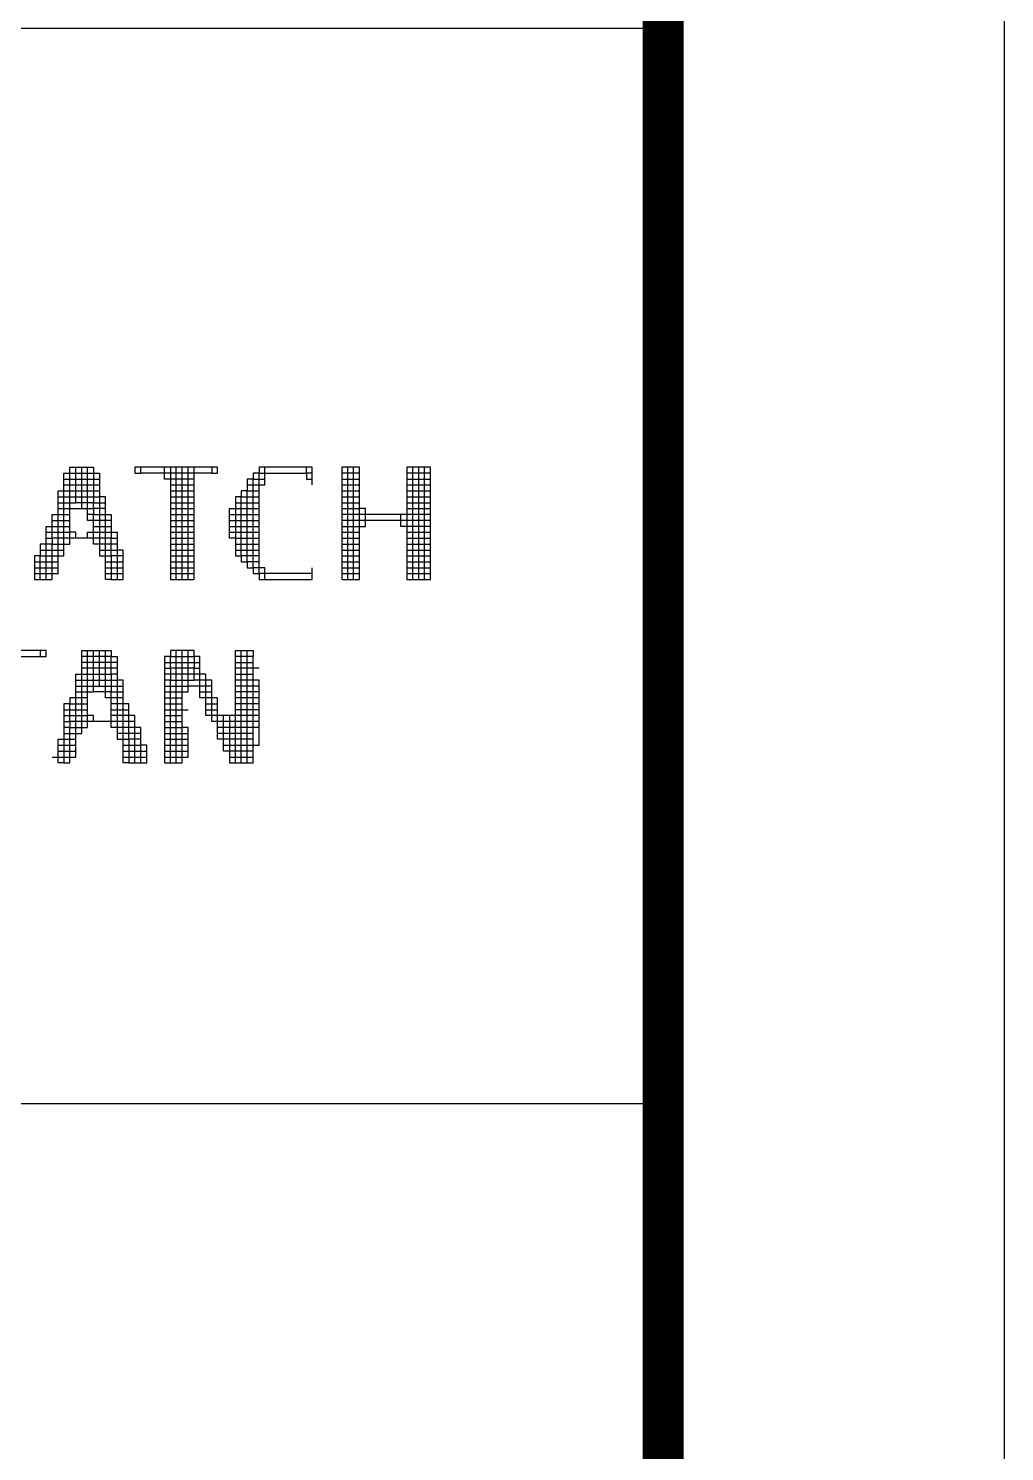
# Model space of a CAD drawing. Header units: millimetres. Extents: x 0 to 420, y 0 to 297.
# Drawn here: x 405.7 to 420, y 62.74 to 83.59 of the extents above; entities that cross this region are included whole.
import ezdxf
from ezdxf.enums import TextEntityAlignment as Align

# ---------------------------------------------------------------- set-up
doc = ezdxf.new("R2010")
doc.units = ezdxf.units.MM
doc.layers.add('GPDRAW', color=1, linetype='Continuous')
doc.layers.add('TEXT', color=255, linetype='Continuous')
doc.styles.add('ECL', font='SIMFANG_2312.TTF', dxfattribs={"width": 0.7, "height": 3})

# ---------------------------------------------------------------- blocks, each defined once
blk = doc.blocks.new('*U68')
at = {"color": 157, "linetype": 'Continuous'}
for points in [[(59.582, 4.573), (59.433, 4.573), (59.433, 4.722), (59.285, 4.722), (59.136, 4.722), (58.988, 4.722), (58.839, 4.722), (58.542, 4.722), (58.394, 4.722), (58.245, 4.722), (58.097, 4.722), (57.948, 4.722), (57.948, 4.573), (57.8, 4.573), (57.651, 4.573), (57.651, 4.425), (57.651, 4.276), (57.503, 4.276), (57.503, 4.128), (57.503, 3.979), (57.503, 3.831), (57.503, 3.682), (57.651, 3.682), (57.8, 3.682), (57.948, 3.682), (57.948, 3.831), (58.097, 3.831), (58.097, 3.979), (58.097, 4.128), (58.097, 4.276), (58.097, 4.425), (58.097, 4.573), (58.097, 4.722), (58.097, 4.87), (58.097, 5.019), (58.097, 5.167), (58.097, 5.316), (58.097, 5.464), (58.097, 5.613), (58.097, 5.761), (58.097, 5.91), (58.245, 5.91), (58.245, 6.058), (58.245, 6.207), (58.245, 6.355), (58.394, 6.355), (58.394, 6.504), (58.988, 6.504), (58.988, 6.355), (59.136, 6.355), (59.136, 6.207), (59.136, 6.058), (59.136, 5.91), (59.136, 5.761), (59.136, 5.613), (59.136, 5.464), (59.136, 5.316), (59.136, 5.167), (59.136, 5.019), (59.136, 4.87), (59.136, 4.722), (59.136, 4.573), (59.136, 4.425), (59.136, 4.276), (59.285, 4.276), (59.433, 4.276), (59.433, 4.128), (59.433, 3.979), (59.433, 3.831), (59.433, 3.682), (59.582, 3.682), (59.73, 3.682), (59.73, 3.831), (59.73, 3.979), (59.73, 4.128), (59.73, 4.276), (59.73, 4.425), (59.582, 4.425)], [(66.858, 6.207), (67.007, 6.207), (67.155, 6.207), (67.304, 6.207), (67.452, 6.207)], [(66.858, 5.91), (67.007, 5.91), (67.155, 5.91), (67.304, 5.91), (67.452, 5.91)], [(67.452, 5.019), (67.304, 5.019), (67.155, 5.019), (67.007, 5.019), (66.858, 5.019), (66.71, 5.019), (66.71, 5.167), (66.561, 5.167), (66.413, 5.167), (66.264, 5.167), (66.116, 5.167), (65.967, 5.167), (65.819, 5.167), (65.819, 5.316), (65.67, 5.316), (65.522, 5.316), (65.373, 5.316), (65.225, 5.316)], [(66.858, 4.87), (67.007, 4.87), (67.155, 4.87), (67.304, 4.87), (67.452, 4.87)], [(66.858, 4.722), (67.007, 4.722), (67.155, 4.722), (67.304, 4.722), (67.452, 4.722)], [(66.858, 4.573), (67.007, 4.573), (67.155, 4.573), (67.304, 4.573), (67.452, 4.573)], [(66.858, 4.425), (67.007, 4.425), (67.155, 4.425), (67.304, 4.425), (67.452, 4.425)], [(66.858, 4.128), (67.007, 4.128), (67.155, 4.128), (67.304, 4.128), (67.452, 4.128)], [(60.918, 3.831), (61.067, 3.831), (61.215, 3.831), (61.364, 3.831), (61.512, 3.831)], [(60.77, -0.773), (60.918, -0.773), (61.067, -0.773), (61.215, -0.773), (61.215, -0.624), (61.215, -0.476), (61.215, -0.327), (61.215, -0.179), (61.215, -0.03), (61.215, 0.118), (61.215, 0.267), (61.215, 0.415), (61.215, 0.564), (61.215, 0.712), (61.215, 0.861), (61.215, 1.009), (61.215, 1.158), (61.215, 1.306), (61.215, 1.455), (61.215, 1.603), (61.215, 1.752), (61.215, 1.9)], [(62.552, 1.603), (62.7, 1.603), (62.849, 1.603), (62.997, 1.603)], [(61.958, 1.009), (61.809, 1.009), (61.661, 1.009), (61.661, 1.158), (61.512, 1.158), (61.512, 1.306), (61.364, 1.306), (61.215, 1.306), (61.067, 1.306), (60.918, 1.306), (60.918, 1.158), (60.77, 1.158)], [(62.255, -0.476), (62.403, -0.476), (62.552, -0.476), (62.7, -0.476), (62.849, -0.476), (62.997, -0.476), (62.997, -0.327), (62.849, -0.327), (62.7, -0.327), (62.552, -0.327), (62.403, -0.327), (62.255, -0.327), (62.106, -0.327), (62.106, -0.179), (62.106, -0.03), (62.106, 0.118), (62.106, 0.267), (61.958, 0.267), (61.958, 0.415), (61.958, 0.564), (61.958, 0.712), (61.958, 0.861), (61.958, 1.009), (61.958, 1.158), (61.809, 1.158)], [(60.027, 0.118), (59.879, 0.118), (59.879, 0.267), (59.73, 0.267), (59.582, 0.267), (59.433, 0.267)], [(62.997, -0.624), (62.849, -0.624), (62.7, -0.624), (62.552, -0.624), (62.403, -0.624), (62.255, -0.624), (62.255, -0.476), (62.255, -0.327), (62.255, -0.179), (62.255, -0.03), (62.255, 0.118), (62.255, 0.267)], [(60.176, -0.327), (60.027, -0.327), (60.027, -0.179), (59.879, -0.179), (59.73, -0.179), (59.582, -0.179)], [(62.997, -0.179), (62.997, -0.03), (62.849, -0.03), (62.7, -0.03), (62.552, -0.03), (62.403, -0.03), (62.255, -0.03), (62.106, -0.03)], [(62.997, -0.327), (62.997, -0.179), (62.849, -0.179), (62.7, -0.179), (62.552, -0.179), (62.403, -0.179), (62.255, -0.179), (62.106, -0.179)]]:
    blk.add_lwpolyline(points, dxfattribs=at)
at = {"color": 167, "linetype": 'Continuous'}
for points in [[(57.651, 3.682), (57.651, 3.831), (57.8, 3.831), (57.948, 3.831), (57.948, 3.979), (57.948, 4.128), (57.948, 4.276), (57.948, 4.425), (57.948, 4.573), (58.097, 4.573), (58.245, 4.573), (58.394, 4.573), (58.394, 4.722), (58.394, 4.87), (58.394, 5.019), (58.394, 5.167), (58.394, 5.316), (58.394, 5.464), (58.394, 5.613), (58.542, 5.613), (58.542, 5.761), (58.542, 5.91), (58.542, 6.058), (58.542, 6.207), (58.542, 6.355), (58.542, 6.504)], [(58.245, 6.207), (58.394, 6.207), (58.394, 6.355), (58.542, 6.355), (58.691, 6.355), (58.839, 6.355), (58.988, 6.355), (58.988, 6.207), (59.136, 6.207)], [(66.858, 6.058), (67.007, 6.058), (67.155, 6.058), (67.304, 6.058), (67.452, 6.058)], [(59.285, 5.464), (59.136, 5.464), (58.988, 5.464), (58.988, 5.613), (58.839, 5.613), (58.691, 5.613), (58.542, 5.613)], [(57.948, 5.167), (58.097, 5.167), (58.245, 5.167), (58.394, 5.167)], [(58.245, 4.573), (58.245, 4.722), (58.245, 4.87), (58.245, 5.019), (58.245, 5.167), (58.245, 5.316), (58.394, 5.316)], [(58.988, 5.019), (59.136, 5.019), (59.285, 5.019), (59.433, 5.019)], [(67.452, 5.167), (67.304, 5.167), (67.155, 5.167), (67.007, 5.167), (66.858, 5.167), (66.71, 5.167), (66.71, 5.316)], [(57.8, 4.722), (57.948, 4.722), (57.948, 4.87), (58.097, 4.87), (58.245, 4.87), (58.394, 4.87)], [(62.552, 4.722), (62.7, 4.722), (62.849, 4.722), (62.997, 4.722)], [(59.285, 4.128), (59.433, 4.128), (59.582, 4.128), (59.73, 4.128)], [(66.858, 4.276), (67.007, 4.276), (67.155, 4.276), (67.304, 4.276), (67.452, 4.276)], [(66.858, 3.979), (67.007, 3.979), (67.155, 3.979), (67.304, 3.979), (67.452, 3.979)], [(60.027, -0.921), (60.027, -0.773), (60.027, -0.624), (60.027, -0.476), (60.027, -0.327), (59.879, -0.327), (59.879, -0.179), (59.879, -0.03), (59.73, -0.03), (59.582, -0.03), (59.433, -0.03), (59.433, 0.118), (59.433, 0.267), (59.433, 0.415), (59.433, 0.564), (59.433, 0.712), (59.285, 0.712), (59.285, 0.861), (59.285, 1.009), (59.285, 1.158), (59.285, 1.306), (59.285, 1.455), (59.285, 1.603), (59.285, 1.752), (59.285, 1.9)], [(62.403, 0.267), (62.403, 0.118), (62.403, -0.03), (62.403, -0.179), (62.403, -0.327), (62.403, -0.476), (62.403, -0.624), (62.403, -0.773), (62.403, -0.921), (62.552, -0.921), (62.7, -0.921), (62.849, -0.921), (62.849, -0.773), (62.849, -0.624), (62.849, -0.476), (62.849, -0.327), (62.849, -0.179), (62.849, -0.03), (62.849, 0.118), (62.849, 0.267), (62.849, 0.415), (62.849, 0.564), (62.849, 0.712), (62.849, 0.861), (62.849, 1.009), (62.849, 1.158), (62.849, 1.306), (62.849, 1.455), (62.849, 1.603), (62.849, 1.752), (62.849, 1.9)], [(59.582, 1.603), (59.433, 1.603), (59.433, 1.752), (59.285, 1.752), (59.136, 1.752), (58.988, 1.752), (58.839, 1.752), (58.691, 1.752)], [(62.552, 1.306), (62.7, 1.306), (62.849, 1.306), (62.997, 1.306)], [(58.542, 0.861), (58.691, 0.861), (58.691, 1.009), (58.839, 1.009), (58.988, 1.009), (59.136, 1.009), (59.285, 1.009), (59.433, 1.009), (59.433, 0.861), (59.582, 0.861), (59.73, 0.861)], [(59.433, 0.415), (59.582, 0.415), (59.73, 0.415), (59.879, 0.415)], [(60.176, -0.179), (60.027, -0.179), (60.027, -0.03), (59.879, -0.03), (59.879, 0.118), (59.73, 0.118), (59.582, 0.118), (59.433, 0.118), (58.988, 0.118), (58.839, 0.118), (58.691, 0.118), (58.542, 0.118), (58.394, 0.118), (58.394, -0.03), (58.245, -0.03)], [(58.097, -0.476), (58.245, -0.476), (58.394, -0.476), (58.542, -0.476)], [(58.097, -0.624), (58.245, -0.624), (58.394, -0.624), (58.542, -0.624)], [(59.73, -0.624), (59.879, -0.624), (60.027, -0.624), (60.176, -0.624), (60.324, -0.624)], [(62.403, -0.773), (62.552, -0.773), (62.7, -0.773), (62.849, -0.773), (62.997, -0.773)]]:
    blk.add_lwpolyline(points, dxfattribs=at)
at = {"color": 177, "linetype": 'Continuous'}
for points in [[(58.691, 5.464), (58.691, 5.613), (58.691, 5.761), (58.691, 5.91), (58.691, 6.058), (58.691, 6.207), (58.691, 6.355), (58.691, 6.504)], [(61.958, 6.355), (61.809, 6.355), (61.661, 6.355), (61.512, 6.355), (61.364, 6.355), (61.215, 6.355), (61.067, 6.355), (60.918, 6.355), (60.77, 6.355), (60.77, 6.504)], [(58.245, 6.058), (58.394, 6.058), (58.394, 6.207), (58.542, 6.207), (58.691, 6.207), (58.839, 6.207), (58.988, 6.207), (58.988, 6.058), (59.136, 6.058)], [(65.225, 6.207), (65.373, 6.207), (65.522, 6.207), (65.67, 6.207)], [(58.097, 5.761), (58.245, 5.761), (58.245, 5.91), (58.394, 5.91), (58.394, 6.058), (58.542, 6.058), (58.691, 6.058), (58.839, 6.058), (58.988, 6.058), (58.988, 5.91), (59.136, 5.91)], [(58.097, 5.613), (58.245, 5.613), (58.245, 5.761), (58.394, 5.761), (58.394, 5.91), (58.542, 5.91), (58.691, 5.91), (58.839, 5.91), (58.988, 5.91), (58.988, 5.761), (59.136, 5.761)], [(58.097, 5.464), (58.245, 5.464), (58.245, 5.613), (58.394, 5.613), (58.394, 5.761), (58.542, 5.761), (58.691, 5.761), (58.839, 5.761), (58.988, 5.761), (58.988, 5.613), (59.136, 5.613), (59.285, 5.613)], [(64.482, 3.831), (63.294, 3.831), (63.294, 3.979), (63.146, 3.979), (62.997, 3.979), (62.997, 4.128), (62.849, 4.128), (62.849, 4.276), (62.849, 4.425), (62.849, 4.573), (62.849, 4.722), (62.849, 4.87), (62.849, 5.019), (62.849, 5.167), (62.849, 5.316), (62.849, 5.464), (62.849, 5.613), (62.849, 5.761), (62.997, 5.761), (62.997, 5.91), (63.146, 5.91)], [(65.225, 6.058), (65.373, 6.058), (65.522, 6.058), (65.67, 6.058)], [(65.225, 5.91), (65.373, 5.91), (65.522, 5.91), (65.67, 5.91)], [(65.225, 5.761), (65.373, 5.761), (65.522, 5.761), (65.67, 5.761)], [(57.503, 3.831), (57.651, 3.831), (57.651, 3.979), (57.8, 3.979), (57.948, 3.979), (58.097, 3.979)], [(59.285, 3.979), (59.433, 3.979), (59.582, 3.979), (59.73, 3.979)], [(65.225, 4.276), (65.373, 4.276), (65.522, 4.276), (65.67, 4.276)], [(59.285, 3.831), (59.433, 3.831), (59.582, 3.831), (59.73, 3.831)], [(66.858, 3.831), (67.007, 3.831), (67.155, 3.831), (67.304, 3.831), (67.452, 3.831)], [(58.245, -0.921), (58.097, -0.921), (58.097, -0.773), (58.245, -0.773), (58.394, -0.773), (58.394, -0.624), (58.394, -0.476), (58.394, -0.327), (58.394, -0.179), (58.394, -0.03), (58.542, -0.03), (58.691, -0.03), (58.691, 0.118), (58.691, 0.267), (58.691, 0.415), (58.691, 0.564), (58.691, 0.712), (58.691, 0.861), (58.839, 0.861), (58.988, 0.861), (58.988, 1.009), (58.988, 1.158), (58.988, 1.306), (58.988, 1.455), (58.988, 1.603), (58.988, 1.752), (58.988, 1.9)], [(60.77, 1.603), (60.918, 1.603), (60.918, 1.752), (61.067, 1.752), (61.215, 1.752), (61.364, 1.752), (61.512, 1.752), (61.512, 1.603), (61.661, 1.603)], [(60.77, 1.455), (60.918, 1.455), (60.918, 1.603), (61.067, 1.603), (61.215, 1.603), (61.364, 1.603), (61.512, 1.603), (61.512, 1.455), (61.661, 1.455)], [(61.809, 1.158), (61.661, 1.158), (61.661, 1.306), (61.512, 1.306), (61.512, 1.455), (61.364, 1.455), (61.215, 1.455), (61.067, 1.455), (60.918, 1.455), (60.918, 1.306), (60.77, 1.306)], [(58.542, 1.009), (58.691, 1.009), (58.691, 1.158), (58.839, 1.158), (58.988, 1.158), (59.136, 1.158), (59.285, 1.158), (59.433, 1.158), (59.433, 1.009), (59.582, 1.009), (59.73, 1.009)], [(59.73, -0.476), (59.879, -0.476), (60.027, -0.476), (60.176, -0.476)], [(59.73, -0.773), (59.879, -0.773), (60.027, -0.773), (60.176, -0.773), (60.324, -0.773)]]:
    blk.add_lwpolyline(points, dxfattribs=at)
at = {"color": 197, "linetype": 'Continuous'}
for points in [[(59.73, 4.276), (59.582, 4.276), (59.433, 4.276), (59.433, 4.425), (59.433, 4.573), (59.285, 4.573), (59.136, 4.573), (58.988, 4.573), (58.988, 4.722), (58.988, 4.87), (58.988, 5.019), (58.988, 5.167), (58.839, 5.167), (58.839, 5.316), (58.839, 5.464), (58.839, 5.613), (58.839, 5.761), (58.839, 5.91), (58.839, 6.058), (58.839, 6.207), (58.839, 6.355), (58.839, 6.504)], [(60.77, 0.564), (60.918, 0.564), (61.067, 0.564), (61.215, 0.564)], [(61.809, 0.564), (61.958, 0.564), (62.106, 0.564)], [(60.77, 0.267), (60.918, 0.267), (61.067, 0.267), (61.215, 0.267)], [(60.77, 0.118), (60.918, 0.118), (61.067, 0.118), (61.215, 0.118)], [(60.77, -0.03), (60.918, -0.03), (61.067, -0.03), (61.215, -0.03)]]:
    blk.add_lwpolyline(points, dxfattribs=at)
at = {"color": 251, "linetype": 'Continuous'}
for points in [[(61.958, 6.504), (61.958, 6.355), (62.106, 6.355), (62.106, 6.504), (60.027, 6.504), (60.027, 6.355), (60.176, 6.355), (60.176, 6.504)], [(64.482, 6.355), (64.482, 6.504), (63.146, 6.504), (63.146, 6.355), (62.997, 6.355), (62.997, 6.207), (62.849, 6.207), (62.849, 6.058), (62.849, 5.91), (62.7, 5.91), (62.7, 5.761), (62.552, 5.761), (62.552, 5.613), (62.552, 5.464), (62.552, 5.316), (62.552, 5.167), (62.552, 5.019), (62.552, 4.87), (62.552, 4.722), (62.552, 4.573), (62.552, 4.425), (62.552, 4.276), (62.7, 4.276), (62.7, 4.128), (62.849, 4.128), (62.849, 3.979), (62.997, 3.979), (62.997, 3.831), (63.146, 3.831), (63.146, 3.682), (63.294, 3.682), (63.443, 3.682), (63.591, 3.682), (63.74, 3.682), (63.888, 3.682), (64.037, 3.682), (64.185, 3.682), (64.334, 3.682), (64.482, 3.682), (64.482, 3.831), (64.482, 3.979)], [(64.482, 6.058), (64.482, 6.207), (64.482, 6.355), (64.334, 6.355), (64.334, 6.504)], [(62.849, 6.058), (62.997, 6.058), (62.997, 6.207), (63.146, 6.207), (63.146, 6.355), (63.294, 6.355), (63.443, 6.355), (63.591, 6.355), (63.74, 6.355), (63.888, 6.355), (64.037, 6.355), (64.185, 6.355), (64.334, 6.355), (64.334, 6.207), (64.482, 6.207)], [(57.651, 1.9), (57.651, 1.752), (57.8, 1.752), (57.8, 1.9), (55.721, 1.9), (55.721, 1.752), (55.869, 1.752), (55.869, 1.9)], [(62.552, -0.921), (62.552, -0.773), (62.552, -0.624), (62.552, -0.476), (62.552, -0.327), (62.552, -0.179), (62.552, -0.03), (62.552, 0.118), (62.552, 0.267), (62.552, 0.415), (62.552, 0.564), (62.552, 0.712), (62.552, 0.861), (62.552, 1.009), (62.552, 1.158), (62.552, 1.306), (62.552, 1.455), (62.552, 1.603), (62.552, 1.752), (62.552, 1.9), (62.997, 1.9), (62.997, 1.752)], [(61.809, 0.415), (61.958, 0.415), (62.106, 0.415)], [(57.948, -0.773), (58.097, -0.773), (58.097, -0.624), (58.097, -0.476), (58.097, -0.327), (58.245, -0.327), (58.394, -0.327), (58.542, -0.327)]]:
    blk.add_lwpolyline(points, dxfattribs=at)
at = {"color": 155, "linetype": 'Continuous'}
for points in [[(60.918, 6.504), (60.918, 6.355), (60.918, 6.207), (60.918, 6.058), (60.918, 5.91), (60.918, 5.761), (60.918, 5.613), (60.918, 5.464), (60.918, 5.316), (60.918, 5.167), (60.918, 5.019), (60.918, 4.87), (60.918, 4.722), (60.918, 4.573), (60.918, 4.425), (60.918, 4.276), (60.918, 4.128), (60.918, 3.979), (60.918, 3.831), (60.918, 3.682), (61.067, 3.682), (61.215, 3.682), (61.364, 3.682), (61.512, 3.682), (61.512, 3.831), (61.512, 3.979), (61.512, 4.128), (61.512, 4.276), (61.512, 4.425), (61.512, 4.573), (61.512, 4.722), (61.512, 4.87), (61.512, 5.019), (61.512, 5.167), (61.512, 5.316), (61.512, 5.464), (61.512, 5.613), (61.512, 5.761), (61.512, 5.91), (61.512, 6.058), (61.512, 6.207), (61.512, 6.355), (61.512, 6.504)], [(62.403, 5.167), (62.552, 5.167), (62.7, 5.167), (62.849, 5.167), (62.997, 5.167), (62.997, 5.316), (63.146, 5.316)], [(62.403, 5.019), (62.552, 5.019), (62.7, 5.019), (62.849, 5.019), (62.997, 5.019), (62.997, 5.167), (63.146, 5.167)], [(62.403, 4.87), (62.552, 4.87), (62.7, 4.87), (62.849, 4.87), (62.997, 4.87), (62.997, 5.019), (63.146, 5.019)], [(63.146, 1.009), (62.997, 1.009), (62.997, 1.158), (62.849, 1.158), (62.7, 1.158), (62.552, 1.158)], [(63.146, 0.118), (62.997, 0.118), (62.997, 0.267), (62.849, 0.267), (62.7, 0.267), (62.552, 0.267), (62.106, 0.267), (62.106, 0.415), (62.106, 0.564), (62.106, 0.712), (61.958, 0.712), (61.809, 0.712), (61.661, 0.712), (61.661, 0.861), (61.661, 1.009), (61.512, 1.009), (61.364, 1.009)], [(63.146, 0.861), (62.997, 0.861), (62.997, 1.009), (62.849, 1.009), (62.7, 1.009), (62.552, 1.009)], [(63.146, 0.712), (62.997, 0.712), (62.997, 0.861), (62.849, 0.861), (62.7, 0.861), (62.552, 0.861)], [(63.146, 0.564), (62.997, 0.564), (62.997, 0.712), (62.849, 0.712), (62.7, 0.712), (62.552, 0.712)], [(63.146, 0.415), (62.997, 0.415), (62.997, 0.564), (62.849, 0.564), (62.7, 0.564), (62.552, 0.564)], [(63.146, 0.267), (62.997, 0.267), (62.997, 0.415), (62.849, 0.415), (62.7, 0.415), (62.552, 0.415)]]:
    blk.add_lwpolyline(points, dxfattribs=at)
at = {"color": 166, "linetype": 'Continuous'}
for points in [[(61.067, 3.682), (61.067, 3.831), (61.067, 3.979), (61.067, 4.128), (61.067, 4.276), (61.067, 4.425), (61.067, 4.573), (61.067, 4.722), (61.067, 4.87), (61.067, 5.019), (61.067, 5.167), (61.067, 5.316), (61.067, 5.464), (61.067, 5.613), (61.067, 5.761), (61.067, 5.91), (61.067, 6.058), (61.067, 6.207), (61.067, 6.355), (61.067, 6.504)], [(65.522, 3.682), (65.522, 3.831), (65.522, 3.979), (65.522, 4.128), (65.522, 4.276), (65.522, 4.425), (65.522, 4.573), (65.522, 4.722), (65.522, 4.87), (65.522, 5.019), (65.522, 5.167), (65.522, 5.316), (65.522, 5.464), (65.522, 5.613), (65.522, 5.761), (65.522, 5.91), (65.522, 6.058), (65.522, 6.207), (65.522, 6.355), (65.522, 6.504)], [(67.007, 3.682), (67.007, 3.831), (67.007, 3.979), (67.007, 4.128), (67.007, 4.276), (67.007, 4.425), (67.007, 4.573), (67.007, 4.722), (67.007, 4.87), (67.007, 5.019), (67.007, 5.167), (67.007, 5.316), (67.007, 5.464), (67.007, 5.613), (67.007, 5.761), (67.007, 5.91), (67.007, 6.058), (67.007, 6.207), (67.007, 6.355), (67.007, 6.504)], [(63.146, 4.128), (62.997, 4.128), (62.997, 4.276), (62.849, 4.276), (62.7, 4.276), (62.7, 4.425), (62.7, 4.573), (62.7, 4.722), (62.7, 4.87), (62.7, 5.019), (62.7, 5.167), (62.7, 5.316), (62.7, 5.464), (62.7, 5.613), (62.7, 5.761), (62.849, 5.761), (62.849, 5.91), (62.997, 5.91), (62.997, 6.058), (63.146, 6.058), (63.146, 6.207), (63.294, 6.207)], [(61.067, -0.921), (61.067, -0.773), (61.067, -0.624), (61.067, -0.476), (61.067, -0.327), (61.067, -0.179), (61.067, -0.03), (61.067, 0.118), (61.067, 0.267), (61.067, 0.415), (61.067, 0.564), (61.067, 0.712), (61.067, 0.861), (61.067, 1.009), (61.067, 1.158), (61.067, 1.306), (61.067, 1.455), (61.067, 1.603), (61.067, 1.752), (61.067, 1.9)], [(62.7, -0.921), (62.7, -0.773), (62.7, -0.624), (62.7, -0.476), (62.7, -0.327), (62.7, -0.179), (62.7, -0.03), (62.7, 0.118), (62.7, 0.267), (62.7, 0.415), (62.7, 0.564), (62.7, 0.712), (62.7, 0.861), (62.7, 1.009), (62.7, 1.158), (62.7, 1.306), (62.7, 1.455), (62.7, 1.603), (62.7, 1.752), (62.7, 1.9)]]:
    blk.add_lwpolyline(points, dxfattribs=at)
at = {"color": 164, "linetype": 'Continuous'}
blk.add_lwpolyline([(61.215, 3.682), (61.215, 3.831), (61.215, 3.979), (61.215, 4.128), (61.215, 4.276), (61.215, 4.425), (61.215, 4.573), (61.215, 4.722), (61.215, 4.87), (61.215, 5.019), (61.215, 5.167), (61.215, 5.316), (61.215, 5.464), (61.215, 5.613), (61.215, 5.761), (61.215, 5.91), (61.215, 6.058), (61.215, 6.207), (61.215, 6.355), (61.215, 6.504)], dxfattribs=at)
at = {"color": 152, "linetype": 'Continuous'}
blk.add_lwpolyline([(61.364, 3.682), (61.364, 3.831), (61.364, 3.979), (61.364, 4.128), (61.364, 4.276), (61.364, 4.425), (61.364, 4.573), (61.364, 4.722), (61.364, 4.87), (61.364, 5.019), (61.364, 5.167), (61.364, 5.316), (61.364, 5.464), (61.364, 5.613), (61.364, 5.761), (61.364, 5.91), (61.364, 6.058), (61.364, 6.207), (61.364, 6.355), (61.364, 6.504)], dxfattribs=at)
at = {"color": 163, "linetype": 'Continuous'}
for points in [[(63.294, 3.682), (63.294, 3.831), (63.146, 3.831), (63.146, 3.979), (63.146, 4.128), (63.146, 4.276), (63.146, 4.425), (63.146, 4.573), (63.146, 4.722), (63.146, 4.87), (63.146, 5.019), (63.146, 5.167), (63.146, 5.316), (63.146, 5.464), (63.146, 5.613), (63.146, 5.761), (63.146, 5.91), (63.146, 6.058), (63.294, 6.058), (63.294, 6.207), (63.294, 6.355), (63.294, 6.504)], [(60.77, 0.861), (60.918, 0.861), (61.067, 0.861), (61.215, 0.861), (61.364, 0.861), (61.364, 1.009), (61.364, 1.158), (61.512, 1.158)], [(60.176, -0.921), (60.176, -0.773), (60.176, -0.624), (60.176, -0.476), (60.176, -0.327), (60.176, -0.179), (60.176, -0.03), (60.027, -0.03), (60.027, 0.118), (60.027, 0.267), (59.879, 0.267), (59.879, 0.415), (59.879, 0.564), (59.73, 0.564), (59.582, 0.564), (59.433, 0.564)]]:
    blk.add_lwpolyline(points, dxfattribs=at)
at = {"color": 175, "linetype": 'Continuous'}
for points in [[(65.67, 6.355), (65.67, 6.504), (65.225, 6.504), (65.225, 6.355), (65.225, 6.207), (65.225, 6.058), (65.225, 5.91), (65.225, 5.761), (65.225, 5.613), (65.225, 5.464), (65.225, 5.316), (65.225, 5.167), (65.225, 5.019), (65.225, 4.87), (65.225, 4.722), (65.225, 4.573), (65.225, 4.425), (65.225, 4.276), (65.225, 4.128), (65.225, 3.979), (65.225, 3.831), (65.225, 3.682), (65.373, 3.682), (65.522, 3.682), (65.67, 3.682), (65.67, 3.831), (65.67, 3.979), (65.67, 4.128), (65.67, 4.276), (65.67, 4.425), (65.67, 4.573), (65.67, 4.722), (65.67, 4.87), (65.67, 5.019), (65.67, 5.167), (65.67, 5.316), (65.67, 5.464), (65.67, 5.613), (65.67, 5.761), (65.67, 5.91), (65.67, 6.058), (65.67, 6.207), (65.67, 6.355), (65.522, 6.355), (65.373, 6.355), (65.225, 6.355)], [(59.433, 3.682), (59.285, 3.682), (59.285, 3.831), (59.285, 3.979), (59.285, 4.128), (59.285, 4.276), (59.285, 4.425), (59.285, 4.573), (59.285, 4.722), (59.285, 4.87), (59.285, 5.019), (59.285, 5.167), (59.285, 5.316), (59.285, 5.464), (59.285, 5.613), (59.285, 5.761), (59.136, 5.761)], [(60.918, 6.058), (61.067, 6.058), (61.215, 6.058), (61.364, 6.058), (61.512, 6.058)], [(62.552, 5.613), (62.7, 5.613), (62.849, 5.613), (62.997, 5.613), (62.997, 5.761), (63.146, 5.761)], [(57.8, 3.682), (57.8, 3.831), (57.8, 3.979), (57.8, 4.128), (57.8, 4.276), (57.8, 4.425), (57.8, 4.573), (57.8, 4.722), (57.8, 4.87), (57.8, 5.019), (57.948, 5.019), (57.948, 5.167), (57.948, 5.316), (58.097, 5.316), (58.245, 5.316), (58.245, 5.464), (58.394, 5.464), (58.542, 5.464), (58.691, 5.464), (58.839, 5.464), (58.988, 5.464), (58.988, 5.316), (59.136, 5.316), (59.285, 5.316), (59.433, 5.316), (59.433, 5.167), (59.433, 5.019), (59.433, 4.87), (59.582, 4.87), (59.582, 4.722), (59.582, 4.573), (59.582, 4.425), (59.582, 4.276), (59.582, 4.128), (59.582, 3.979), (59.582, 3.831), (59.582, 3.682)], [(62.552, 5.464), (62.7, 5.464), (62.849, 5.464), (62.997, 5.464), (62.997, 5.613), (63.146, 5.613)], [(67.452, 5.316), (67.304, 5.316), (67.155, 5.316), (67.007, 5.316), (66.858, 5.316), (65.819, 5.316), (65.819, 5.464), (65.67, 5.464)], [(57.8, 4.87), (57.948, 4.87), (57.948, 5.019), (58.097, 5.019), (58.245, 5.019), (58.394, 5.019)], [(59.433, 5.167), (59.285, 5.167), (59.136, 5.167), (58.988, 5.167), (58.988, 5.316), (58.839, 5.316)], [(58.839, 4.722), (58.839, 4.87), (58.988, 4.87), (59.136, 4.87), (59.285, 4.87), (59.433, 4.87), (59.433, 4.722), (59.582, 4.722)], [(62.552, 4.425), (62.7, 4.425), (62.849, 4.425), (62.997, 4.425), (62.997, 4.573), (63.146, 4.573)], [(63.146, 4.276), (62.997, 4.276), (62.997, 4.425), (63.146, 4.425)], [(58.245, -0.179), (58.394, -0.179), (58.542, -0.179), (58.691, -0.179), (58.691, -0.03), (58.839, -0.03), (58.839, 0.118), (58.839, 0.267), (58.839, 0.415), (58.839, 0.564), (58.839, 0.712), (58.839, 0.861), (58.839, 1.009), (58.839, 1.158), (58.839, 1.306), (58.839, 1.455), (58.839, 1.603), (58.839, 1.752), (58.839, 1.9)], [(58.839, 0.712), (58.691, 0.712), (58.542, 0.712), (58.394, 0.712), (58.394, 0.564), (58.245, 0.564), (58.245, 0.415), (58.245, 0.267), (58.245, 0.118), (58.245, -0.03), (58.245, -0.179), (58.245, -0.327), (58.245, -0.476), (58.245, -0.624), (58.245, -0.773), (58.245, -0.921), (58.394, -0.921), (58.394, -0.773), (58.542, -0.773), (58.542, -0.624), (58.542, -0.476), (58.542, -0.327), (58.542, -0.179), (58.542, -0.03), (58.542, 0.118), (58.542, 0.267), (58.542, 0.415), (58.542, 0.564), (58.542, 0.712), (58.542, 0.861), (58.542, 1.009), (58.542, 1.158), (58.542, 1.306), (58.691, 1.306), (58.691, 1.455), (58.691, 1.603), (58.691, 1.752), (58.691, 1.9), (59.433, 1.9), (59.433, 1.752), (59.582, 1.752), (59.582, 1.603), (59.582, 1.455), (59.582, 1.306), (59.582, 1.158), (59.582, 1.009), (59.582, 0.861), (59.582, 0.712), (59.582, 0.564), (59.582, 0.415), (59.582, 0.267), (59.582, 0.118), (59.582, -0.03), (59.582, -0.179), (59.582, -0.327), (59.73, -0.327), (59.879, -0.327), (59.879, -0.476), (59.879, -0.624), (59.879, -0.773), (59.879, -0.921), (60.027, -0.921), (60.176, -0.921), (60.324, -0.921), (60.324, -0.773), (60.324, -0.624), (60.324, -0.476), (60.176, -0.476)], [(59.879, -0.921), (59.73, -0.921), (59.73, -0.773), (59.73, -0.624), (59.73, -0.476), (59.73, -0.327), (59.73, -0.179), (59.73, -0.03), (59.73, 0.118), (59.73, 0.267), (59.73, 0.415), (59.73, 0.564), (59.73, 0.712), (59.73, 0.861), (59.73, 1.009), (59.73, 1.158), (59.582, 1.158)], [(58.245, 0.267), (58.394, 0.267), (58.394, 0.415), (58.542, 0.415), (58.691, 0.415), (58.839, 0.415)], [(60.77, 0.415), (60.918, 0.415), (61.067, 0.415), (61.215, 0.415), (61.364, 0.415)], [(60.77, -0.179), (60.918, -0.179), (61.067, -0.179), (61.215, -0.179), (61.364, -0.179)], [(60.77, -0.327), (60.918, -0.327), (61.067, -0.327), (61.215, -0.327), (61.364, -0.327)], [(60.77, -0.624), (60.918, -0.624), (61.067, -0.624), (61.215, -0.624), (61.364, -0.624)]]:
    blk.add_lwpolyline(points, dxfattribs=at)
at = {"color": 196, "linetype": 'Continuous'}
blk.add_lwpolyline([(65.373, 3.682), (65.373, 3.831), (65.373, 3.979), (65.373, 4.128), (65.373, 4.276), (65.373, 4.425), (65.373, 4.573), (65.373, 4.722), (65.373, 4.87), (65.373, 5.019), (65.373, 5.167), (65.373, 5.316), (65.373, 5.464), (65.373, 5.613), (65.373, 5.761), (65.373, 5.91), (65.373, 6.058), (65.373, 6.207), (65.373, 6.355), (65.373, 6.504)], dxfattribs=at)
at = {"color": 165, "linetype": 'Continuous'}
for points in [[(67.452, 6.355), (67.452, 6.504), (66.858, 6.504), (66.858, 6.355), (66.858, 6.207), (66.858, 6.058), (66.858, 5.91), (66.858, 5.761), (66.858, 5.613), (66.858, 5.464), (66.858, 5.316), (66.858, 5.167), (66.858, 5.019), (66.858, 4.87), (66.858, 4.722), (66.858, 4.573), (66.858, 4.425), (66.858, 4.276), (66.858, 4.128), (66.858, 3.979), (66.858, 3.831), (66.858, 3.682), (67.007, 3.682), (67.155, 3.682), (67.304, 3.682), (67.452, 3.682), (67.452, 3.831), (67.452, 3.979), (67.452, 4.128), (67.452, 4.276), (67.452, 4.425), (67.452, 4.573), (67.452, 4.722), (67.452, 4.87), (67.452, 5.019), (67.452, 5.167), (67.452, 5.316), (67.452, 5.464), (67.452, 5.613), (67.452, 5.761), (67.452, 5.91), (67.452, 6.058), (67.452, 6.207), (67.452, 6.355), (67.304, 6.355), (67.155, 6.355), (67.007, 6.355), (66.858, 6.355)], [(62.403, 5.316), (62.552, 5.316), (62.7, 5.316), (62.849, 5.316), (62.997, 5.316), (62.997, 5.464), (63.146, 5.464)], [(62.552, 4.573), (62.7, 4.573), (62.849, 4.573), (62.997, 4.573), (62.997, 4.722), (63.146, 4.722)], [(63.146, 1.455), (62.997, 1.455), (62.997, 1.603), (62.997, 1.752), (62.849, 1.752), (62.7, 1.752), (62.552, 1.752)], [(62.997, 1.158), (62.997, 1.306), (62.997, 1.455), (62.849, 1.455), (62.7, 1.455), (62.552, 1.455)], [(59.73, 0.712), (59.582, 0.712), (59.433, 0.712), (59.433, 0.861), (59.285, 0.861), (59.136, 0.861), (58.988, 0.861)], [(60.77, -0.476), (60.918, -0.476), (61.067, -0.476), (61.215, -0.476), (61.364, -0.476)]]:
    blk.add_lwpolyline(points, dxfattribs=at)
at = {"color": 156, "linetype": 'Continuous'}
for points in [[(67.155, 3.682), (67.155, 3.831), (67.155, 3.979), (67.155, 4.128), (67.155, 4.276), (67.155, 4.425), (67.155, 4.573), (67.155, 4.722), (67.155, 4.87), (67.155, 5.019), (67.155, 5.167), (67.155, 5.316), (67.155, 5.464), (67.155, 5.613), (67.155, 5.761), (67.155, 5.91), (67.155, 6.058), (67.155, 6.207), (67.155, 6.355), (67.155, 6.504)], [(59.136, 1.009), (59.136, 1.158), (59.136, 1.306), (59.136, 1.455), (59.136, 1.603), (59.136, 1.752), (59.136, 1.9)], [(59.582, 1.455), (59.433, 1.455), (59.433, 1.603), (59.285, 1.603), (59.136, 1.603), (58.988, 1.603), (58.839, 1.603), (58.691, 1.603)], [(59.582, 1.306), (59.433, 1.306), (59.433, 1.455), (59.285, 1.455), (59.136, 1.455), (58.988, 1.455), (58.839, 1.455), (58.691, 1.455)], [(58.542, 1.158), (58.691, 1.158), (58.691, 1.306), (58.839, 1.306), (58.988, 1.306), (59.136, 1.306), (59.285, 1.306), (59.433, 1.306), (59.433, 1.158), (59.582, 1.158)]]:
    blk.add_lwpolyline(points, dxfattribs=at)
at = {"color": 154, "linetype": 'Continuous'}
for points in [[(67.304, 3.682), (67.304, 3.831), (67.304, 3.979), (67.304, 4.128), (67.304, 4.276), (67.304, 4.425), (67.304, 4.573), (67.304, 4.722), (67.304, 4.87), (67.304, 5.019), (67.304, 5.167), (67.304, 5.316), (67.304, 5.464), (67.304, 5.613), (67.304, 5.761), (67.304, 5.91), (67.304, 6.058), (67.304, 6.207), (67.304, 6.355), (67.304, 6.504)], [(60.918, 5.91), (61.067, 5.91), (61.215, 5.91), (61.364, 5.91), (61.512, 5.91)], [(60.918, 5.761), (61.067, 5.761), (61.215, 5.761), (61.364, 5.761), (61.512, 5.761)], [(66.858, 5.761), (67.007, 5.761), (67.155, 5.761), (67.304, 5.761), (67.452, 5.761)], [(60.918, 5.613), (61.067, 5.613), (61.215, 5.613), (61.364, 5.613), (61.512, 5.613)], [(60.918, 5.464), (61.067, 5.464), (61.215, 5.464), (61.364, 5.464), (61.512, 5.464)], [(66.858, 5.613), (67.007, 5.613), (67.155, 5.613), (67.304, 5.613), (67.452, 5.613)], [(66.858, 5.464), (67.007, 5.464), (67.155, 5.464), (67.304, 5.464), (67.452, 5.464)], [(60.918, 5.316), (61.067, 5.316), (61.215, 5.316), (61.364, 5.316), (61.512, 5.316)], [(60.918, 5.167), (61.067, 5.167), (61.215, 5.167), (61.364, 5.167), (61.512, 5.167)], [(60.918, 5.019), (61.067, 5.019), (61.215, 5.019), (61.364, 5.019), (61.512, 5.019)], [(60.918, 4.87), (61.067, 4.87), (61.215, 4.87), (61.364, 4.87), (61.512, 4.87)], [(60.918, 4.722), (61.067, 4.722), (61.215, 4.722), (61.364, 4.722), (61.512, 4.722)], [(60.918, 4.573), (61.067, 4.573), (61.215, 4.573), (61.364, 4.573), (61.512, 4.573)], [(60.918, 4.425), (61.067, 4.425), (61.215, 4.425), (61.364, 4.425), (61.512, 4.425)], [(60.918, 4.276), (61.067, 4.276), (61.215, 4.276), (61.364, 4.276), (61.512, 4.276)], [(60.918, 4.128), (61.067, 4.128), (61.215, 4.128), (61.364, 4.128), (61.512, 4.128)]]:
    blk.add_lwpolyline(points, dxfattribs=at)
at = {"color": 147, "linetype": 'Continuous'}
for points in [[(61.512, 6.207), (61.364, 6.207), (61.215, 6.207), (61.067, 6.207), (60.918, 6.207), (60.77, 6.207), (60.77, 6.355), (60.621, 6.355), (60.473, 6.355), (60.324, 6.355), (60.176, 6.355)], [(57.651, 4.425), (57.8, 4.425), (57.948, 4.425), (58.097, 4.425), (58.245, 4.425)], [(60.918, 3.979), (61.067, 3.979), (61.215, 3.979), (61.364, 3.979), (61.512, 3.979)]]:
    blk.add_lwpolyline(points, dxfattribs=at)
at = {"color": 33, "linetype": 'Continuous'}
blk.add_lwpolyline([(62.552, 4.722), (62.403, 4.722), (62.403, 4.87), (62.403, 5.019), (62.403, 5.167), (62.403, 5.316), (62.403, 5.464), (62.552, 5.464)], dxfattribs=at)
at = {"color": 187, "linetype": 'Continuous'}
for points in [[(65.225, 5.613), (65.373, 5.613), (65.522, 5.613), (65.67, 5.613)], [(65.225, 5.464), (65.373, 5.464), (65.522, 5.464), (65.67, 5.464)], [(65.225, 5.019), (65.373, 5.019), (65.522, 5.019), (65.67, 5.019), (65.819, 5.019), (65.819, 5.167), (65.67, 5.167), (65.522, 5.167), (65.373, 5.167), (65.225, 5.167)], [(65.225, 4.87), (65.373, 4.87), (65.522, 4.87), (65.67, 4.87)], [(65.225, 4.722), (65.373, 4.722), (65.522, 4.722), (65.67, 4.722)], [(59.136, 4.425), (59.285, 4.425), (59.433, 4.425), (59.582, 4.425)], [(65.225, 4.573), (65.373, 4.573), (65.522, 4.573), (65.67, 4.573)], [(65.225, 4.425), (65.373, 4.425), (65.522, 4.425), (65.67, 4.425)], [(57.503, 3.979), (57.651, 3.979), (57.651, 4.128), (57.8, 4.128), (57.948, 4.128), (58.097, 4.128)], [(65.225, 4.128), (65.373, 4.128), (65.522, 4.128), (65.67, 4.128)], [(65.225, 3.979), (65.373, 3.979), (65.522, 3.979), (65.67, 3.979)], [(60.918, -0.921), (60.918, -0.773), (60.918, -0.624), (60.918, -0.476), (60.918, -0.327), (60.918, -0.179), (60.918, -0.03), (60.918, 0.118), (60.918, 0.267), (60.918, 0.415), (60.918, 0.564), (60.918, 0.712), (60.918, 0.861), (60.918, 1.009), (60.918, 1.158), (61.067, 1.158), (61.215, 1.158), (61.364, 1.158), (61.364, 1.306), (61.364, 1.455), (61.364, 1.603), (61.364, 1.752), (61.364, 1.9)], [(55.869, 1.752), (56.018, 1.752), (56.166, 1.752), (56.315, 1.752), (56.463, 1.752), (56.612, 1.752), (56.76, 1.752), (56.909, 1.752), (57.057, 1.752), (57.206, 1.752), (57.354, 1.752), (57.503, 1.752), (57.651, 1.752)], [(58.245, 0.118), (58.394, 0.118), (58.394, 0.267), (58.542, 0.267), (58.691, 0.267), (58.839, 0.267)]]:
    blk.add_lwpolyline(points, dxfattribs=at)
at = {"color": 143, "linetype": 'Continuous'}
for points in [[(58.542, 4.722), (58.542, 4.87), (58.394, 4.87)], [(62.997, 4.722), (62.997, 4.87), (63.146, 4.87)], [(58.988, 0.118), (58.988, 0.267), (58.839, 0.267)]]:
    blk.add_lwpolyline(points, dxfattribs=at)
at = {"color": 133, "linetype": 'Continuous'}
blk.add_lwpolyline([(58.097, 4.276), (58.245, 4.276), (58.245, 4.425), (58.245, 4.573)], dxfattribs=at)
at = {"color": 207, "linetype": 'Continuous'}
for points in [[(57.503, 4.128), (57.651, 4.128), (57.651, 4.276), (57.8, 4.276), (57.948, 4.276), (58.097, 4.276)], [(60.77, 0.712), (60.918, 0.712), (61.067, 0.712), (61.215, 0.712)]]:
    blk.add_lwpolyline(points, dxfattribs=at)
at = {"color": 199, "linetype": 'Continuous'}
blk.add_lwpolyline([(65.225, 3.831), (65.373, 3.831), (65.522, 3.831), (65.67, 3.831)], dxfattribs=at)
at = {"color": 252, "linetype": 'Continuous'}
blk.add_lwpolyline([(63.146, -0.03), (62.997, -0.03), (62.997, 0.118), (62.849, 0.118), (62.7, 0.118), (62.552, 0.118), (62.403, 0.118), (62.255, 0.118), (62.106, 0.118), (61.958, 0.118), (61.958, 0.267), (61.809, 0.267), (61.809, 0.415), (61.809, 0.564), (61.809, 0.712), (61.809, 0.861), (61.809, 1.009), (61.809, 1.158), (61.809, 1.306), (61.661, 1.306), (61.661, 1.455), (61.661, 1.603), (61.661, 1.752), (61.512, 1.752), (61.512, 1.9), (60.918, 1.9), (60.918, 1.752), (60.77, 1.752), (60.77, 1.603), (60.77, 1.455), (60.77, 1.306), (60.77, 1.158), (60.77, 1.009), (60.77, 0.861), (60.77, 0.712), (60.77, 0.564), (60.77, 0.415), (60.77, 0.267), (60.77, 0.118), (60.77, -0.03), (60.77, -0.179), (60.77, -0.327), (60.77, -0.476), (60.77, -0.624), (60.77, -0.773), (60.77, -0.921), (60.918, -0.921), (61.067, -0.921), (61.215, -0.921), (61.215, -0.773), (61.364, -0.773), (61.364, -0.624), (61.364, -0.476), (61.364, -0.327), (61.364, -0.179), (61.364, -0.03), (61.215, -0.03)], dxfattribs=at)
at = {"color": 161, "linetype": 'Continuous'}
blk.add_lwpolyline([(62.849, -0.921), (62.997, -0.921), (62.997, -0.773), (62.997, -0.624), (62.997, -0.476), (63.146, -0.476), (63.146, -0.327), (63.146, -0.179), (63.146, -0.03), (63.146, 0.118), (63.146, 0.267), (63.146, 0.415), (63.146, 0.564), (63.146, 0.712), (63.146, 0.861), (63.146, 1.009), (63.146, 1.158), (62.997, 1.158)], dxfattribs=at)
at = {"color": 185, "linetype": 'Continuous'}
for points in [[(60.77, 1.009), (60.918, 1.009), (61.067, 1.009), (61.215, 1.009), (61.364, 1.009)], [(58.245, 0.415), (58.394, 0.415), (58.394, 0.564), (58.542, 0.564), (58.691, 0.564), (58.839, 0.564)]]:
    blk.add_lwpolyline(points, dxfattribs=at)
at = {"color": 137, "linetype": 'Continuous'}
blk.add_lwpolyline([(61.661, 0.861), (61.809, 0.861), (61.958, 0.861)], dxfattribs=at)
blk = doc.blocks.new('XXDAFRAM-CH-HENG-A3')
at = {"color": 1}
blk.add_lwpolyline([(0, 0), (420, 0), (420, 297), (0, 297)], close=True, dxfattribs=at)
at = {"color": 1, "const_width": 0.6}
blk.add_lwpolyline([(25, 5), (415, 5), (415, 292), (25, 292)], close=True, dxfattribs=at)
at = {"layer": 'GPDRAW', "color": 4, "linetype": 'Continuous'}
blk.add_line((415, 83.587), (285.5, 83.587), dxfattribs=at)
at = {"layer": 'GPDRAW'}
for p, q in [((415, 83.587), (415, 5)), ((415, 67.838), (285.5, 67.838))]:
    blk.add_line(p, q, dxfattribs=at)
at = {"layer": 'TEXT', "xscale": 0.5833334012754957, "yscale": 0.5833334012751774, "zscale": 0.5833334012750713}
blk.add_blockref('*U68', (372.242, 73.367), dxfattribs=at)
at = {"linetype": 'Continuous', "style": 'ECL', "width": 0.7}
for tag, height, p in [('DESIGNSTATUS', 2.8, (407.013, 52.286)), ('ENDESIGNSTATUS', 2.8, (407.013, 47.375)), ('V', 2.8, (378.308, 42.422)), ('O', 2.8, (382.625, 42.422)), ('N', 2.8, (386.942, 42.422)), ('L', 2.8, (391.258, 42.422)), ('D', 2.8, (399.892, 42.422)), ('W', 2.8, (404.208, 42.422)), ('G', 2.8, (408.525, 42.422)), ('VEREN40', 2.8, (412.842, 42.422)), ('DWGNAME1', 3, (372.022, 30.89)), ('DWGENAME1', 3, (371.833, 27.226)), ('DWGNAME', 3, (371.833, 27.145)), ('DWGNAME2', 3, (371.833, 23.322)), ('DWGENAME', 3, (371.833, 23.303)), ('DWGENAME2', 3, (372.057, 19.642)), ('DWGNO', 3, (370.72, 8.719)), ('VEREN40', 3, (411.224, 8.719))]:
    blk.add_attdef(tag, text='', height=height, dxfattribs=at).set_placement(p, align=Align.MIDDLE)
at = {"style": 'ECL', "width": 0.7, "flags": 1}
for p in [(321.472, 31.794), (321.472, 26.194), (321.472, 20.594), (321.472, 14.994)]:
    blk.add_attdef('DATE', text='', height=3, dxfattribs=at).set_placement(p, align=Align.MIDDLE)
for tag, p in [('SJ1', (299.889, 28.994)), ('JH', (299.889, 23.394)), ('SH1', (299.889, 17.794)), ('PZ', (299.889, 12.194)), ('BL', (299.889, 5))]:
    blk.add_attdef(tag, p, '', height=3, dxfattribs=at)

msp = doc.modelspace()

# ---------------------------------------------------------------- block references
msp.add_blockref('XXDAFRAM-CH-HENG-A3', (0, 0))

doc.saveas('drawing.dxf')
